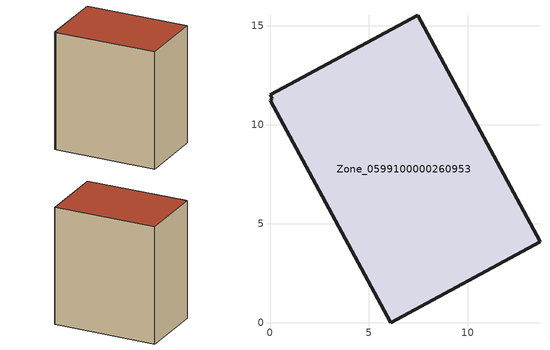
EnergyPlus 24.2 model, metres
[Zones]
Zone_0599100000260953
 floor ground (C_G): 0,11.51 7.46,15.53 13.65,4.09 6.11,0 0.01,11.24 0.12,11.3 z3.06
 wall outside (C_F): 6.11,0 13.65,4.09 7.46,15.53 0,11.51 0.12,11.3 0.01,11.24 6.11,0 z3.06:17.91
 roof outside (C_R): 7.46,15.53 0,11.51 0.12,11.3 0.01,11.24 6.11,0 13.65,4.09 z17.91
[BUILDING]
Pand.0599100000260953: North Axis=0; Terrain=City; Loads Convergence Tolerance Value=0.04; Temperature Convergence Tolerance Value=0.4; Solar Distribution=FullExterior; Maximum Number of Warmup Days=25; Minimum Number of Warmup Days=1
[Site:Location]
Rotterdam.The.Hague.AP_ZH_NLD Design_Conditions: Latitude=51.96; Longitude=4.45; Time Zone=1; Elevation=-4.5
[SITE:GROUNDTEMPERATURE:BUILDINGSURFACE]
18, 18, 18, 18, 18, 18, 18, 18, 18, 18, 18, 18
[MATERIAL] Thermal Absorptance=0.9; Solar Absorptance=0.7; Visible Absorptance=0.7
Name | Roughness | Thickness | Conductivity | Density | Specific Heat
G.TI.1946 | MediumSmooth | 0.15 | 1 | 540 | 1210
F.TI.1946 | Rough | 0.3 | 0.857143 | 1920 | 840
R.TI.1946 | MediumRough | 0.2 | 0.1 | 1500 | 1000
[CONSTRUCTION]
C_G: G.TI.1946
C_F: F.TI.1946
C_R: R.TI.1946
[ZONE]
Zone_0599100000260953: Type=1; Multiplier=1; Ceiling Height=Autocalculate; Volume=Autocalculate; Floor Area=autocalculate; Part of Total Floor Area=Yes
[ZONEINFILTRATION:DESIGNFLOWRATE]
Infil_Zone_0599100000260953: Zone or ZoneList or Space or SpaceList=Zone_0599100000260953; Schedule=AlwaysOn; Design Flow Rate Calculation Method=Flow/Area; Flow Rate per Floor Area=0.003; Constant Term Coefficient=1; Temperature Term Coefficient=0; Velocity Term Coefficient=0; Velocity Squared Term Coefficient=0
[HVACTEMPLATE:ZONE:IDEALLOADSAIRSYSTEM]
Zone_0599100000260953: Maximum Heating Supply Air Temperature=50; Minimum Cooling Supply Air Temperature=13; Maximum Heating Supply Air Humidity Ratio=0.0156; Minimum Cooling Supply Air Humidity Ratio=0.0077; Heating Limit=NoLimit; Cooling Limit=NoLimit; Dehumidification Control Type=ConstantSensibleHeatRatio; Cooling Sensible Heat Ratio=0.7; Dehumidification Setpoint=60; Humidification Control Type=None; Humidification Setpoint=30; Outdoor Air Method=None; Outdoor Air Flow Rate per Person=0.00944; Outdoor Air Flow Rate per Zone Floor Area=0; Outdoor Air Flow Rate per Zone=0; Demand Controlled Ventilation Type=None; Outdoor Air Economizer Type=NoEconomizer; Heat Recovery Type=None; Sensible Heat Recovery Effectiveness=0.7; Latent Heat Recovery Effectiveness=0.65
[ZONECONTROL:THERMOSTAT]
ThermostatControl_Zone_0599100000260953: Zone or ZoneList=Zone_0599100000260953; Control Type Schedule=DualSetpointControlType; Control 1=Thermostat_Zone_0599100000260953; Temperature Difference Between Cutout And Setpoint=0
[THERMOSTATSETPOINT:DUALSETPOINT]
Thermostat_Zone_0599100000260953: Heating Setpoint Temperature Schedule=HeatingSetpoint_Zone_0599100000260953; Cooling Setpoint Temperature Schedule=CoolingSetpoint_Zone_0599100000260953
[SCHEDULE:COMPACT]
HeatingSetpoint_Zone_0599100000260953: Through: 12/31, For: AllDays, Until: 24:00, 21
CoolingSetpoint_Zone_0599100000260953: Through: 12/31, For: AllDays, Until: 24:00, 24
DualSetpointControlType: Through: 12/31, For: AllDays, Until: 24:00, 4
AlwaysOn: Through: 12/31, For: AllDays, Until: 24:00, 1
